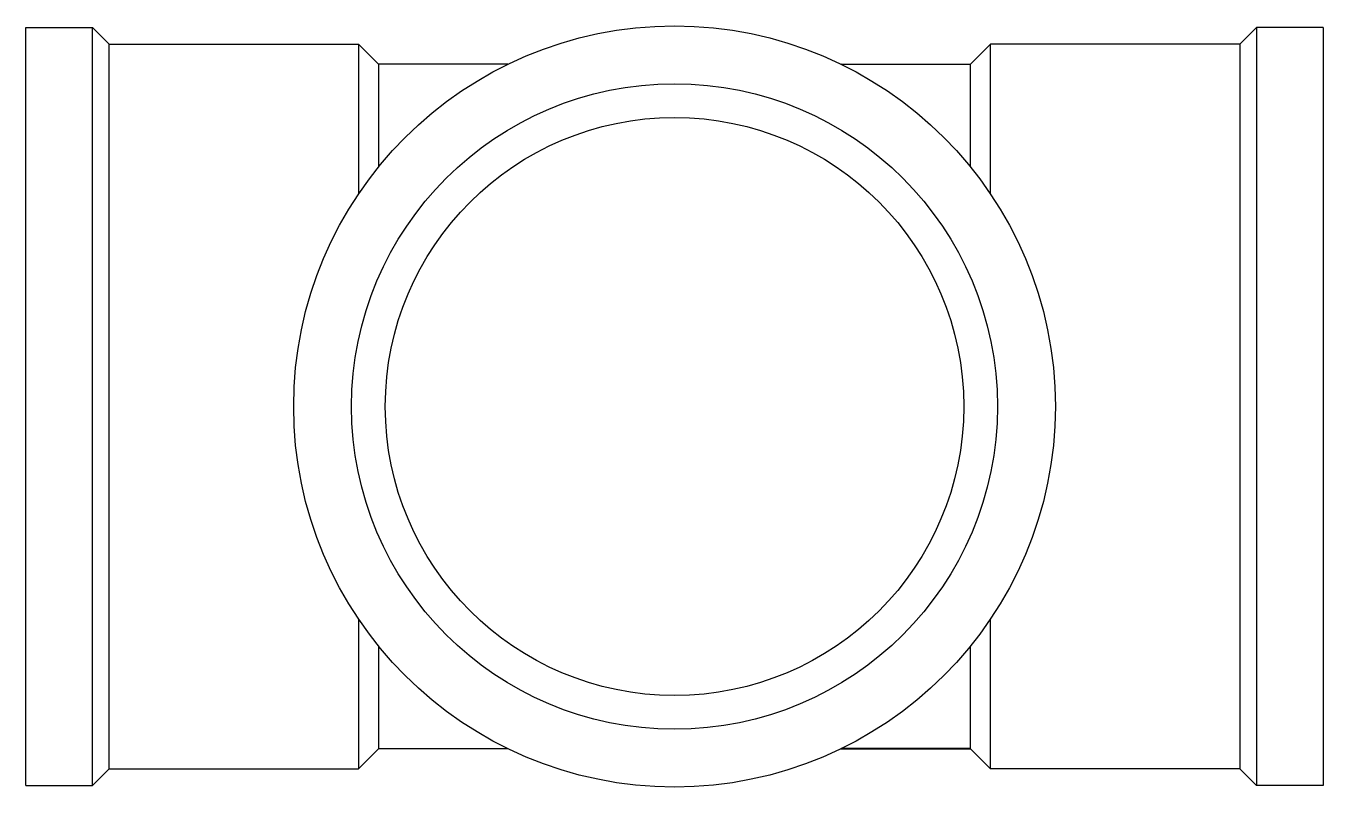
# Model space of a CAD drawing. Header units: millimetres. Extents: x 1978.5186 to 1978.5735, y 1849.0486 to 1849.0808.
import ezdxf

# ---------------------------------------------------------------- set-up
doc = ezdxf.new("R2010")
doc.units = ezdxf.units.MM

msp = doc.modelspace()

# ---------------------------------------------------------------- linework, layer by layer
for p, q in [((1978.518563, 1849.048627), (1978.518563, 1849.080733)), ((1978.518563, 1849.080733), (1978.521379, 1849.080733)), ((1978.521379, 1849.048627), (1978.521379, 1849.080733)), ((1978.521379, 1849.080733), (1978.522083, 1849.080029)), ((1978.570664, 1849.080733), (1978.56996, 1849.080029)), ((1978.570664, 1849.080733), (1978.570664, 1849.048627)), ((1978.573481, 1849.080733), (1978.570664, 1849.080733)), ((1978.573481, 1849.080733), (1978.573481, 1849.048627)), ((1978.522083, 1849.080029), (1978.532644, 1849.080029)), ((1978.522083, 1849.049331), (1978.522083, 1849.080029)), ((1978.532644, 1849.080029), (1978.533498, 1849.079175)), ((1978.532644, 1849.080029), (1978.532644, 1849.073682)), ((1978.559399, 1849.080029), (1978.558545, 1849.079175)), ((1978.56996, 1849.080029), (1978.559399, 1849.080029)), ((1978.559399, 1849.073682), (1978.559399, 1849.080029)), ((1978.56996, 1849.080029), (1978.56996, 1849.049331)), ((1978.538972, 1849.079182), (1978.533489, 1849.079184)), ((1978.533498, 1849.074837), (1978.533498, 1849.079175)), ((1978.553067, 1849.079184), (1978.558554, 1849.079184)), ((1978.558545, 1849.079175), (1978.553081, 1849.079177)), ((1978.558545, 1849.079175), (1978.558545, 1849.074837)), ((1978.532644, 1849.055678), (1978.532644, 1849.049331)), ((1978.559399, 1849.049331), (1978.559399, 1849.055678)), ((1978.533498, 1849.050185), (1978.533498, 1849.054523)), ((1978.558545, 1849.054523), (1978.558545, 1849.050185)), ((1978.532644, 1849.049331), (1978.533498, 1849.050185)), ((1978.538972, 1849.050178), (1978.533489, 1849.050176)), ((1978.553067, 1849.050176), (1978.558554, 1849.050176)), ((1978.558545, 1849.050185), (1978.553081, 1849.050183)), ((1978.559399, 1849.049331), (1978.558545, 1849.050185)), ((1978.521379, 1849.048627), (1978.522083, 1849.049331)), ((1978.522083, 1849.049331), (1978.532644, 1849.049331)), ((1978.56996, 1849.049331), (1978.559399, 1849.049331)), ((1978.570664, 1849.048627), (1978.56996, 1849.049331)), ((1978.518563, 1849.048627), (1978.521379, 1849.048627)), ((1978.573481, 1849.048627), (1978.570664, 1849.048627))]:
    msp.add_line(p, q)
for radius in [0.016124, 0.013675, 0.012245]:
    msp.add_circle((1978.546022, 1849.06468), radius)

doc.saveas('drawing.dxf')
